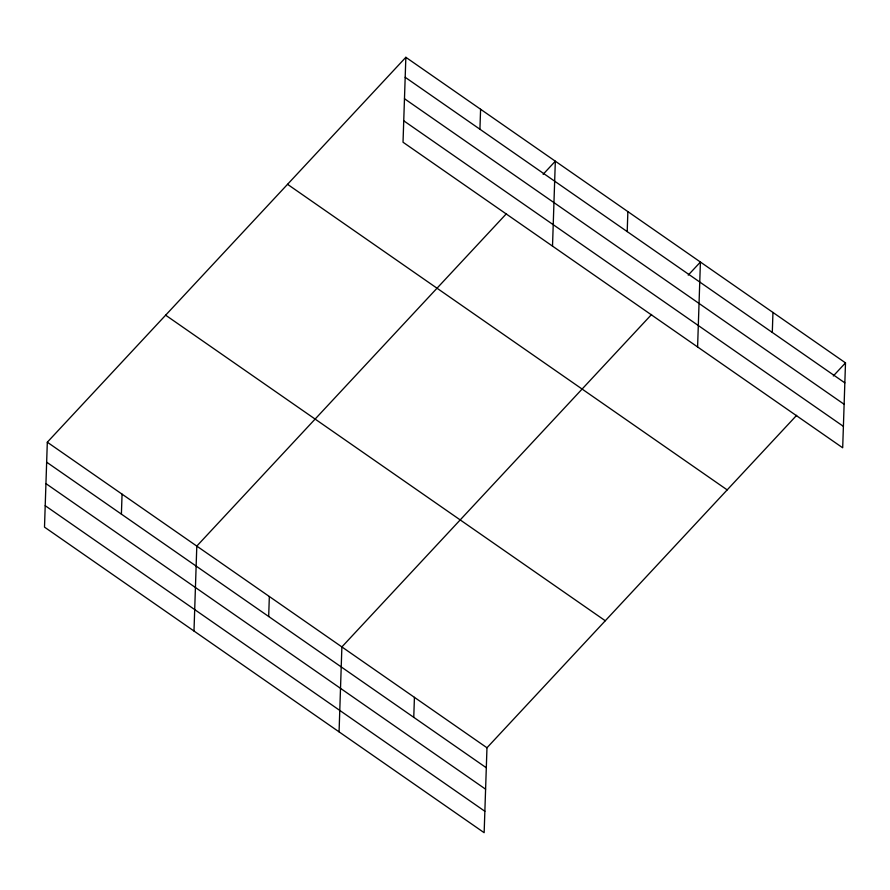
<?xml version="1.0" encoding="UTF-8"?>
<svg xmlns="http://www.w3.org/2000/svg" width="890" height="890" viewBox="0 0 890 890"><rect width="100%" height="100%" fill="white"/><g stroke="black" fill="none" stroke-linecap="round" stroke-linejoin="round"><path stroke-width="1.33" d="M405.851 57.305L403.025 142.233L842.685 447.792L845.5 362.875L405.851 57.305L47.315 442.208L44.5 527.125L484.149 832.695L486.975 747.767L796.672 415.296M121.396 514.131L122.064 494.15M193.987 631.021L196.801 546.093L506.499 213.622M268.68 616.503L269.336 596.511M339.068 731.858L341.882 646.93L651.591 314.459M413.761 717.34L414.428 697.348M479.921 129.239L480.589 109.259M552.512 246.118L555.327 161.201L543.123 174.307M627.205 231.6L627.873 211.62M697.593 346.955L700.419 262.038L688.204 275.144M772.298 332.437L772.954 312.457M833.296 375.981L845.5 362.875M405.184 77.285L844.832 382.856M404.472 98.723L844.132 404.282M403.737 120.795L843.397 426.366M287.537 184.319L727.186 489.889M165.629 315.182L605.289 620.753M47.315 442.208L486.975 747.767M46.658 462.188L486.307 767.759M45.946 483.615L485.595 789.185M45.212 505.698L484.861 811.268"/></g></svg>
